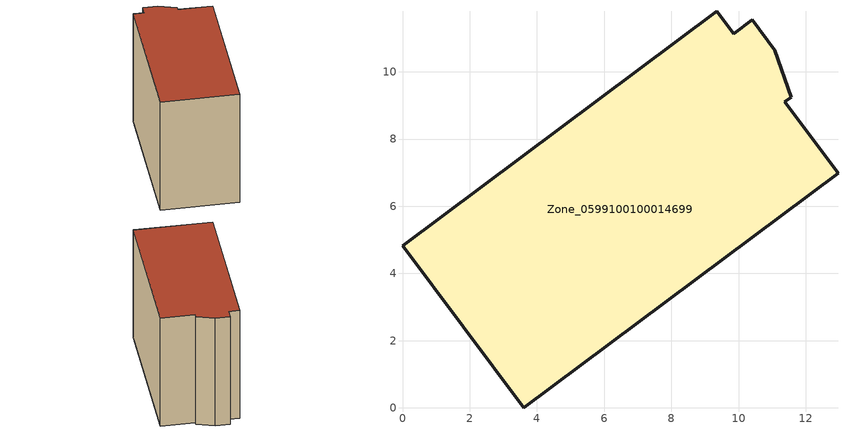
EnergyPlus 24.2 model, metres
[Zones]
Zone_0599100100014699
 floor ground (C_G): 11.38,9.1 12.96,6.99 3.61,0 0,4.83 9.36,11.81 9.86,11.13 10.41,11.55 11.08,10.65 11.57,9.24 z0
 wall outside (C_F): 11.08,10.65 10.41,11.55 9.86,11.13 9.36,11.81 0,4.83 3.61,0 12.96,6.99 11.38,9.1 11.57,9.24 11.08,10.65 z0:9.82
 roof outside (C_R): 11.38,9.1 11.57,9.24 11.08,10.65 10.41,11.55 9.86,11.13 9.36,11.81 0,4.83 3.61,0 12.96,6.99 z9.82
[BUILDING]
Pand.0599100100014699: North Axis=0; Terrain=City; Loads Convergence Tolerance Value=0.04; Temperature Convergence Tolerance Value=0.4; Solar Distribution=FullExterior; Maximum Number of Warmup Days=25; Minimum Number of Warmup Days=1
[Site:Location]
Rotterdam.The.Hague.AP_ZH_NLD Design_Conditions: Latitude=51.96; Longitude=4.45; Time Zone=1; Elevation=-4.5
[SITE:GROUNDTEMPERATURE:BUILDINGSURFACE]
18, 18, 18, 18, 18, 18, 18, 18, 18, 18, 18, 18
[MATERIAL] Thermal Absorptance=0.9; Solar Absorptance=0.7; Visible Absorptance=0.7
Name | Roughness | Thickness | Conductivity | Density | Specific Heat
G.TI.2015-2018 | MediumSmooth | 0.15 | 0.0428571 | 540 | 1210
F.TI.2015-2018 | Rough | 0.3 | 0.0666667 | 1920 | 840
R.TI.2015-2018 | MediumRough | 0.2 | 0.0333333 | 1500 | 1000
[CONSTRUCTION]
C_G: G.TI.2015-2018
C_F: F.TI.2015-2018
C_R: R.TI.2015-2018
[ZONE]
Zone_0599100100014699: Type=1; Multiplier=1; Ceiling Height=Autocalculate; Volume=Autocalculate; Floor Area=autocalculate; Part of Total Floor Area=Yes
[ZONEINFILTRATION:DESIGNFLOWRATE]
Infil_Zone_0599100100014699: Zone or ZoneList or Space or SpaceList=Zone_0599100100014699; Schedule=AlwaysOn; Design Flow Rate Calculation Method=Flow/Area; Flow Rate per Floor Area=0.0015; Constant Term Coefficient=1; Temperature Term Coefficient=0; Velocity Term Coefficient=0; Velocity Squared Term Coefficient=0
[HVACTEMPLATE:ZONE:IDEALLOADSAIRSYSTEM]
Zone_0599100100014699: Maximum Heating Supply Air Temperature=50; Minimum Cooling Supply Air Temperature=13; Maximum Heating Supply Air Humidity Ratio=0.0156; Minimum Cooling Supply Air Humidity Ratio=0.0077; Heating Limit=NoLimit; Cooling Limit=NoLimit; Dehumidification Control Type=ConstantSensibleHeatRatio; Cooling Sensible Heat Ratio=0.7; Dehumidification Setpoint=60; Humidification Control Type=None; Humidification Setpoint=30; Outdoor Air Method=None; Outdoor Air Flow Rate per Person=0.00944; Outdoor Air Flow Rate per Zone Floor Area=0; Outdoor Air Flow Rate per Zone=0; Demand Controlled Ventilation Type=None; Outdoor Air Economizer Type=NoEconomizer; Heat Recovery Type=None; Sensible Heat Recovery Effectiveness=0.7; Latent Heat Recovery Effectiveness=0.65
[ZONECONTROL:THERMOSTAT]
ThermostatControl_Zone_0599100100014699: Zone or ZoneList=Zone_0599100100014699; Control Type Schedule=DualSetpointControlType; Control 1=Thermostat_Zone_0599100100014699; Temperature Difference Between Cutout And Setpoint=0
[THERMOSTATSETPOINT:DUALSETPOINT]
Thermostat_Zone_0599100100014699: Heating Setpoint Temperature Schedule=HeatingSetpoint_Zone_0599100100014699; Cooling Setpoint Temperature Schedule=CoolingSetpoint_Zone_0599100100014699
[SCHEDULE:COMPACT]
HeatingSetpoint_Zone_0599100100014699: Through: 12/31, For: AllDays, Until: 24:00, 21
CoolingSetpoint_Zone_0599100100014699: Through: 12/31, For: AllDays, Until: 24:00, 24
DualSetpointControlType: Through: 12/31, For: AllDays, Until: 24:00, 4
AlwaysOn: Through: 12/31, For: AllDays, Until: 24:00, 1
